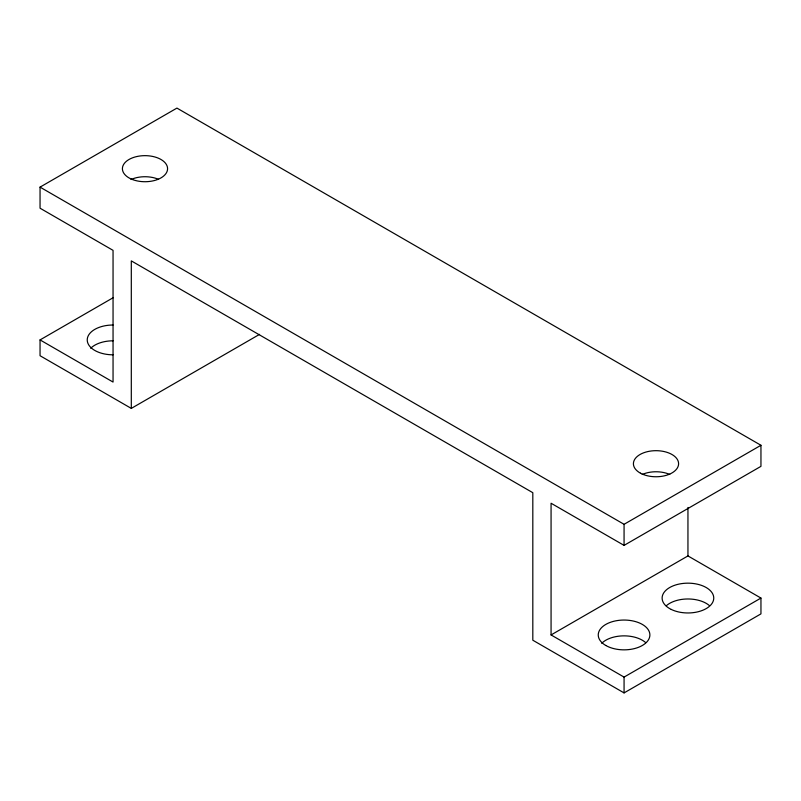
<?xml version="1.0" encoding="UTF-8"?>
<svg xmlns="http://www.w3.org/2000/svg" width="801" height="801" viewBox="0 0 801 801"><rect width="100%" height="100%" fill="white"/><g stroke="black" fill="none" stroke-linecap="round" stroke-linejoin="round"><path stroke-width="1.2" d="M40.05 339.914L113.051 382.057L113.051 250.353L40.05 208.2L40.05 187.124L176.931 108.095L760.95 445.276L760.95 466.352L624.069 545.381L551.068 503.238L551.068 634.943L624.069 677.095L760.95 598.067L760.95 613.876L624.069 692.905L532.815 640.219L532.815 492.695L131.304 260.886L131.304 408.4L40.05 355.724L40.05 339.914L113.341 297.602M131.304 408.4L259.564 334.357M40.05 187.124L624.069 524.305L760.95 445.276M551.068 634.943L687.949 555.924L760.95 598.067M687.949 507.464L687.949 555.924M624.069 524.305L624.069 545.381M624.069 677.095L624.069 692.905M666.242 605.806A25.812 14.899 0 0 1 709.155 605.386M601.721 643.303A25.812 14.899 0 0 1 645.716 642.642M90.703 348.265A25.812 14.899 0 0 1 113.051 340.815M113.051 354.813A25.812 14.899 0 0 1 87.239 339.914A25.812 14.899 0 0 1 113.051 325.016M131.034 179.514A22.588 13.036 0 0 1 158.528 179.324M642.242 474.462A22.588 13.036 0 0 1 669.736 474.442M605.816 645.486A25.812 14.899 0 0 0 649 638.808A25.812 14.899 0 0 0 617.391 620.555A25.812 14.899 0 0 0 605.816 645.486M671.268 609.441A25.812 14.899 0 0 0 713.341 600.72A25.812 14.899 0 0 0 679.228 584.039A25.812 14.899 0 0 0 671.268 609.441M131.454 179.124A22.588 13.036 0 0 0 167.419 170.233A22.588 13.036 0 0 0 136.1 156.706A22.588 13.036 0 0 0 131.454 179.124M640.48 473.191A22.588 13.036 0 0 0 677.976 466.753A22.588 13.036 0 0 0 649.571 451.223A22.588 13.036 0 0 0 640.48 473.191"/></g></svg>
